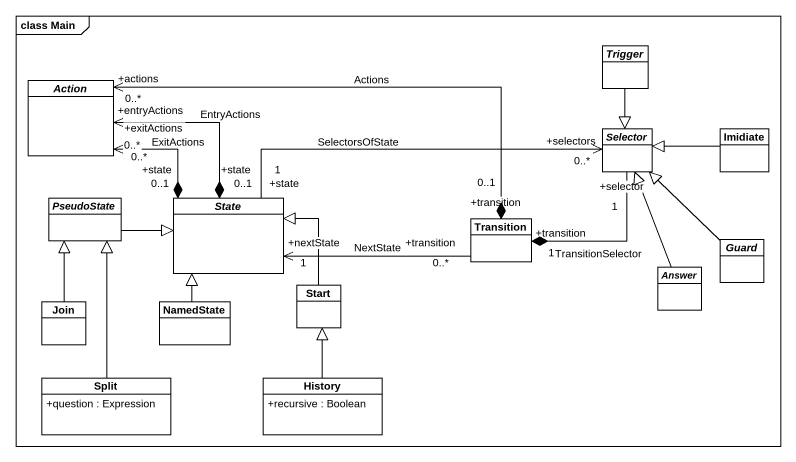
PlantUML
@startuml
mainframe class Main
hide circle
hide empty members
skinparam classAttributeIconSize 0
abstract class Trigger
abstract class "Action" as Action_
abstract class Selector
class Imidiate
abstract class PseudoState
abstract class "State" as State_
class Transition
abstract class Answer
abstract class Guard
class Join
class NamedState
class "Start" as Start_
class "Split" as Split_ {
  +question : Expression
}
class History {
  +recursive : Boolean
}
Trigger --|> Selector
Selector "+selector\n1" --* "+transition\n1" Transition : TransitionSelector
Imidiate -left-|> Selector
PseudoState -right-|> State_
State_ "+state\n0..1" *-up-> "+exitActions\n0..*" Action_ : ExitActions
State_ "+state\n0..1" *-up-> "+entryActions\n0..*" Action_ : EntryActions
State_ "+state\n1" -right-> "+selectors\n0..*" Selector : SelectorsOfState
Transition "+transition\n0..1" *-left-> "+actions\n0..*" Action_ : Actions
Transition "+transition\n0..*" -left-> "+nextState\n1" State_ : NextState
Answer -up-|> Selector
Guard -up-|> Selector
Join -up-|> PseudoState
NamedState -up-|> State_
Start_ -up-|> State_
Split_ -up-|> PseudoState
History -up-|> Start_
@enduml
